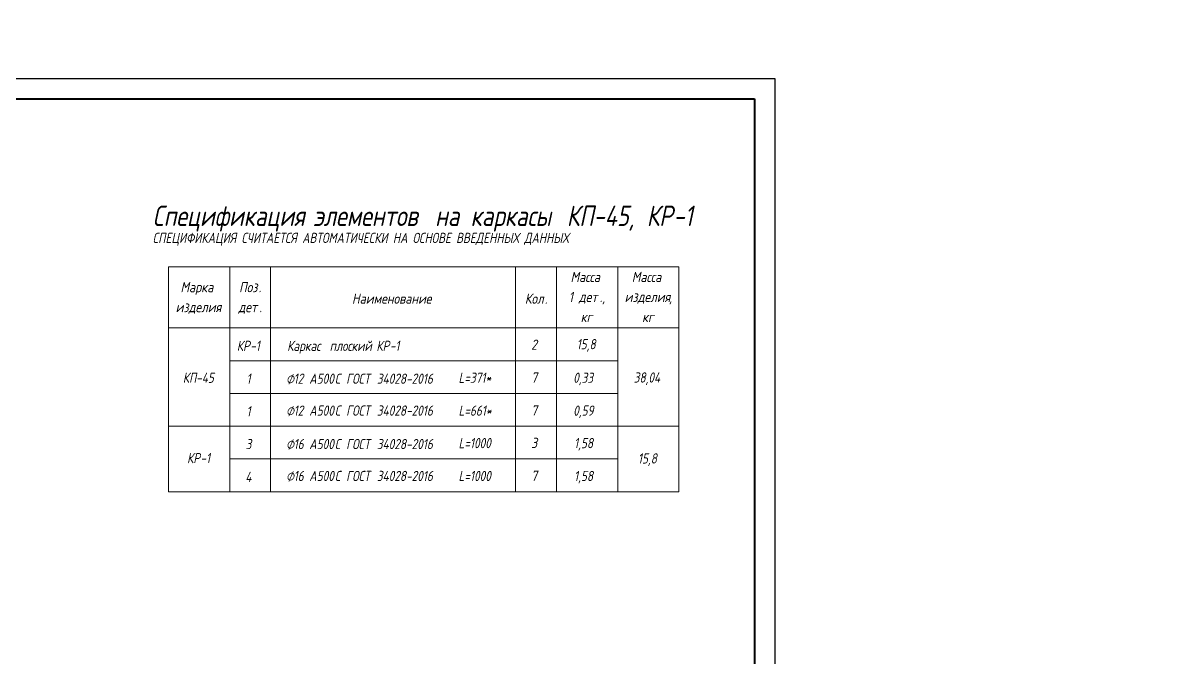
# Paper-space layout 'Layout1' of a CAD drawing. Header units: millimetres. Extents: x -632 to -19, y -328 to 372.
# Drawn here: x -358.2 to -80.6, y -141.7 to 13.7 of the extents above; entities that cross this region are included whole.
import ezdxf

# ---------------------------------------------------------------- set-up
doc = ezdxf.new("R2010")
doc.units = ezdxf.units.MM
doc.layers.add('AA_Vinoska', color=7, linetype='Continuous', lineweight=9)
doc.layers.add('Gen_Stamp', color=7, linetype='Continuous', lineweight=9)
doc.styles.add('ISOCPEUR_I_18', font='isocpeui.ttf', dxfattribs={"width": 0.8, "height": 2.5})
doc.styles.add('ISOCPEUR_I_19', font='isocpeui.ttf', dxfattribs={"width": 0.8, "height": 2.5})
doc.styles.add('ISOCPEUR_I_6', font='isocpeui.ttf', dxfattribs={"width": 0.8, "height": 5})
doc.styles.add('ISOCPEUR_I_7', font='isocpeui.ttf', dxfattribs={"width": 0.85, "height": 2.5})

# ---------------------------------------------------------------- blocks, each defined once
blk = doc.blocks.new('020_Основная надпись Форма 3_МСК Проект - КЖ-3604423-Каркасы пространственные КП-45_ КП-85')
at = {"layer": 'Gen_Stamp', "lineweight": 25}
for p, q in [((-420, 297), (0, 297)), ((0, 297), (0, 0))]:
    blk.add_line(p, q, dxfattribs=at)
at = {"layer": 'Gen_Stamp', "lineweight": 40}
for p, q in [((-400, 292), (-5, 292)), ((-5, 292), (-5, 5))]:
    blk.add_line(p, q, dxfattribs=at)

psp = doc.layouts.get("Layout1")

# ---------------------------------------------------------------- linework, layer by layer
at = {"layer": 'AA_Vinoska'}
for p, q in [((-322.51, -46.06), (-197.51, -46.06)), ((-322.51, -101.14), (-322.51, -46.06)), ((-307.51, -46.06), (-307.51, -101.14)), ((-297.51, -46.06), (-297.51, -101.14)), ((-237.51, -46.06), (-237.51, -101.14)), ((-227.51, -46.06), (-227.51, -101.14)), ((-212.51, -46.06), (-212.51, -101.14)), ((-197.51, -46.06), (-197.51, -101.14)), ((-322.51, -61.01), (-197.51, -61.01)), ((-307.51, -69.05), (-212.51, -69.05)), ((-307.51, -77.1), (-212.51, -77.1)), ((-322.51, -85.05), (-197.51, -85.05)), ((-307.51, -93.1), (-212.51, -93.1)), ((-197.51, -101.14), (-322.51, -101.14))]:
    psp.add_line(p, q, dxfattribs=at)

# ---------------------------------------------------------------- block references
at = {"layer": 'Gen_Stamp'}
psp.add_blockref('020_Основная надпись Форма 3_МСК Проект - КЖ-3604423-Каркасы пространственные КП-45_ КП-85', (-174, -297), dxfattribs=at)

# ---------------------------------------------------------------- texts
at = {"layer": 'AA_Vinoska', "attachment_point": 1}
for s, insert, char_height, width, style in [('Спецификация', (-326.38, -31.09), 5, 44.638, 'ISOCPEUR_I_6'), ('\\fISOCPEUR|b0|i1|c204|p34|;\\W.8; ', (-289.55, -31.09), 5, 3.0143, 'ISOCPEUR_I_6'), ('элементов', (-287.06, -31.09), 5, 33.1578, 'ISOCPEUR_I_6'), ('\\fISOCPEUR|b0|i1|c204|p34|;\\W.8; ', (-259.71, -31.09), 5, 3.0143, 'ISOCPEUR_I_6'), ('на', (-257.22, -31.09), 5, 7.5038, 'ISOCPEUR_I_6'), ('\\fISOCPEUR|b0|i1|c204|p34|;\\W.8; ', (-251.03, -31.09), 5, 3.0143, 'ISOCPEUR_I_6'), ('каркасы', (-248.54, -31.09), 5, 25.5257, 'ISOCPEUR_I_6'), ('\\fISOCPEUR|b0|i1|c204|p34|;\\W.8; ', (-227.48, -31.09), 5, 3.0143, 'ISOCPEUR_I_6'), ('КП', (-224.99, -31.09), 5, 7.9527, 'ISOCPEUR_I_6'), ('-45, ', (-218.43, -31.09), 5, 15.7772, 'ISOCPEUR_I_6'), ('КР', (-205.41, -31.09), 5, 7.9527, 'ISOCPEUR_I_6'), ('-1', (-198.85, -31.09), 5, 6.0287, 'ISOCPEUR_I_6'), ('Марка', (-319.58, -49.8), 2.5, 10.4259, 'ISOCPEUR_I_7'), ('Поз', (-305.23, -49.8), 2.5, 5.7922, 'ISOCPEUR_I_7'), ('Масса', (-224.06, -47.3), 2.5, 9.8808, 'ISOCPEUR_I_7'), ('Масса', (-209.06, -47.3), 2.5, 9.8808, 'ISOCPEUR_I_7'), ('\\fISOCPEUR|b0|i1|c204|p34|;\\W.85;.', (-300.45, -49.8), 2.5, 0.8177, 'ISOCPEUR_I_7'), ('Наименование', (-277.59, -52.61), 2.5, 23.7139, 'ISOCPEUR_I_7'), ('Кол', (-235.25, -52.61), 2.5, 5.9285, 'ISOCPEUR_I_7'), ('1 ', (-224.51, -52.19), 2.5, 2.9983, 'ISOCPEUR_I_7'), ('изделия', (-210.81, -52.19), 2.5, 13.2198, 'ISOCPEUR_I_7'), ('изделия', (-320.77, -54.69), 2.5, 13.2198, 'ISOCPEUR_I_7'), ('дет', (-305.39, -54.69), 2.5, 6.2011, 'ISOCPEUR_I_7'), ('\\fISOCPEUR|b0|i1|c204|p34|;\\W.85;.', (-230.36, -52.61), 2.5, 0.8177, 'ISOCPEUR_I_7'), ('дет', (-222.03, -52.19), 2.5, 6.2011, 'ISOCPEUR_I_7'), ('.,', (-216.92, -52.19), 2.5, 1.7717, 'ISOCPEUR_I_7'), ('\\fISOCPEUR|b0|i1|c204|p34|;\\W.85;,', (-199.9, -52.19), 2.5, 0.954, 'ISOCPEUR_I_7'), ('\\fISOCPEUR|b0|i1|c204|p34|;\\W.85;.', (-300.28, -54.69), 2.5, 0.8177, 'ISOCPEUR_I_7'), ('кг', (-221.58, -57.09), 2.5, 3.816, 'ISOCPEUR_I_7'), ('кг', (-206.53, -57.09), 2.5, 3.816, 'ISOCPEUR_I_7'), ('15,8', (-222.56, -63.76), 2.5, 5.7721, 'ISOCPEUR_I_18'), ('КР', (-305.79, -64.17), 2.5, 3.9764, 'ISOCPEUR_I_18'), ('-1', (-302.51, -64.17), 2.5, 3.0785, 'ISOCPEUR_I_18'), ('Каркас', (-293.46, -64.17), 2.5, 11.0954, 'ISOCPEUR_I_18'), ('\\fISOCPEUR|b0|i1|c204|p34|;\\W.8; ', (-284.31, -64.17), 2.5, 1.5392, 'ISOCPEUR_I_18'), ('плоский', (-283.04, -64.17), 2.5, 12.3139, 'ISOCPEUR_I_18'), ('\\fISOCPEUR|b0|i1|c204|p34|;\\W.8; ', (-272.88, -64.17), 2.5, 1.5392, 'ISOCPEUR_I_18'), ('КР', (-271.61, -64.17), 2.5, 3.9764, 'ISOCPEUR_I_18'), ('-1', (-268.33, -64.17), 2.5, 3.0785, 'ISOCPEUR_I_18'), ('\\fISOCPEUR|b0|i1|c204|p34|;\\W.85;2', (-233.72, -63.89), 2.5, 1.908, 'ISOCPEUR_I_7'), ('КП', (-319.01, -71.98), 2.5, 3.9764, 'ISOCPEUR_I_18'), ('-45', (-315.73, -71.98), 2.5, 5.5797, 'ISOCPEUR_I_18'), ('L=371*', (-251.49, -71.98), 2.5, 10.454, 'ISOCPEUR_I_18'), ('\\fISOCPEUR|b0|i1|c204|p34|;\\W.85;7', (-233.72, -71.93), 2.5, 1.908, 'ISOCPEUR_I_7'), ('0,33', (-223.4, -71.98), 2.5, 6.2852, 'ISOCPEUR_I_18'), ('38,04', (-208.59, -71.92), 2.5, 8.2734, 'ISOCPEUR_I_18'), ('\\fISOCPEUR|b0|i1|c204|p34|;\\W.8;1', (-303.41, -72.21), 2.5, 1.2827, 'ISOCPEUR_I_18'), ('\\fISOCPEUR|b0|i1|c254|p34|;\\W.8;⌀', (-293.72, -72.21), 2.5, 2.2447, 'ISOCPEUR_I_19'), ('12 ', (-291.87, -72.21), 2.5, 4.6177, 'ISOCPEUR_I_18'), ('\\fISOCPEUR|b0|i1|c204|p34|;\\W.8;А', (-288.06, -72.21), 2.5, 2.2447, 'ISOCPEUR_I_18'), ('500', (-286.21, -72.21), 2.5, 5.3873, 'ISOCPEUR_I_18'), ('\\fISOCPEUR|b0|i1|c204|p34|;\\W.8;С', (-281.76, -72.21), 2.5, 1.7958, 'ISOCPEUR_I_18'), ('\\fISOCPEUR|b0|i1|c204|p34|;\\W.8; ', (-280.28, -72.21), 2.5, 1.5392, 'ISOCPEUR_I_18'), ('ГОСТ', (-279.01, -72.21), 2.5, 7.5679, 'ISOCPEUR_I_18'), (' 34028-2016', (-272.77, -72.21), 2.5, 19.1764, 'ISOCPEUR_I_18'), ('\\fISOCPEUR|b0|i1|c204|p34|;\\W.8;1', (-303.41, -80.17), 2.5, 1.2827, 'ISOCPEUR_I_18'), ('\\fISOCPEUR|b0|i1|c254|p34|;\\W.8;⌀', (-293.72, -80.02), 2.5, 2.2447, 'ISOCPEUR_I_19'), ('12 ', (-291.87, -80.02), 2.5, 4.6177, 'ISOCPEUR_I_18'), ('\\fISOCPEUR|b0|i1|c204|p34|;\\W.8;А', (-288.06, -80.02), 2.5, 2.2447, 'ISOCPEUR_I_18'), ('500', (-286.21, -80.02), 2.5, 5.3873, 'ISOCPEUR_I_18'), ('\\fISOCPEUR|b0|i1|c204|p34|;\\W.8;С', (-281.76, -80.02), 2.5, 1.7958, 'ISOCPEUR_I_18'), ('\\fISOCPEUR|b0|i1|c204|p34|;\\W.8; ', (-280.28, -80.02), 2.5, 1.5392, 'ISOCPEUR_I_18'), ('ГОСТ', (-279.01, -80.02), 2.5, 7.5679, 'ISOCPEUR_I_18'), (' 34028-2016', (-272.77, -80.02), 2.5, 19.1764, 'ISOCPEUR_I_18'), ('L=661*', (-251.49, -80.02), 2.5, 10.454, 'ISOCPEUR_I_18'), ('\\fISOCPEUR|b0|i1|c204|p34|;\\W.85;7', (-233.72, -79.97), 2.5, 1.908, 'ISOCPEUR_I_7'), ('0,59', (-223.4, -80.02), 2.5, 6.2852, 'ISOCPEUR_I_18'), ('\\fISOCPEUR|b0|i1|c204|p34|;\\W.8;3', (-303.62, -88.21), 2.5, 1.7958, 'ISOCPEUR_I_18'), ('\\fISOCPEUR|b0|i1|c254|p34|;\\W.8;⌀', (-293.72, -88.21), 2.5, 2.2447, 'ISOCPEUR_I_19'), ('16 ', (-291.87, -88.21), 2.5, 4.6177, 'ISOCPEUR_I_18'), ('\\fISOCPEUR|b0|i1|c204|p34|;\\W.8;А', (-288.06, -88.21), 2.5, 2.2447, 'ISOCPEUR_I_18'), ('500', (-286.21, -88.21), 2.5, 5.3873, 'ISOCPEUR_I_18'), ('\\fISOCPEUR|b0|i1|c204|p34|;\\W.8;С', (-281.76, -88.21), 2.5, 1.7958, 'ISOCPEUR_I_18'), ('\\fISOCPEUR|b0|i1|c204|p34|;\\W.8; ', (-280.28, -88.21), 2.5, 1.5392, 'ISOCPEUR_I_18'), ('ГОСТ', (-279.01, -88.21), 2.5, 7.5679, 'ISOCPEUR_I_18'), (' 34028-2016', (-272.77, -88.21), 2.5, 19.1764, 'ISOCPEUR_I_18'), ('L=1000', (-251.49, -87.98), 2.5, 10.2616, 'ISOCPEUR_I_18'), ('\\fISOCPEUR|b0|i1|c204|p34|;\\W.85;3', (-233.72, -87.93), 2.5, 1.908, 'ISOCPEUR_I_7'), ('1,58', (-223.19, -87.98), 2.5, 5.7721, 'ISOCPEUR_I_18'), ('КР', (-317.97, -91.65), 2.5, 3.9764, 'ISOCPEUR_I_18'), ('-1', (-314.69, -91.65), 2.5, 3.0785, 'ISOCPEUR_I_18'), ('15,8', (-207.56, -91.73), 2.5, 5.7721, 'ISOCPEUR_I_18'), ('\\fISOCPEUR|b0|i1|c204|p34|;\\W.8;4', (-303.7, -96.25), 2.5, 1.9882, 'ISOCPEUR_I_18'), ('\\fISOCPEUR|b0|i1|c254|p34|;\\W.8;⌀', (-293.72, -96.02), 2.5, 2.2447, 'ISOCPEUR_I_19'), ('16 ', (-291.87, -96.02), 2.5, 4.6177, 'ISOCPEUR_I_18'), ('\\fISOCPEUR|b0|i1|c204|p34|;\\W.8;А', (-288.06, -96.02), 2.5, 2.2447, 'ISOCPEUR_I_18'), ('500', (-286.21, -96.02), 2.5, 5.3873, 'ISOCPEUR_I_18'), ('\\fISOCPEUR|b0|i1|c204|p34|;\\W.8;С', (-281.76, -96.02), 2.5, 1.7958, 'ISOCPEUR_I_18'), ('\\fISOCPEUR|b0|i1|c204|p34|;\\W.8; ', (-280.28, -96.02), 2.5, 1.5392, 'ISOCPEUR_I_18'), ('ГОСТ', (-279.01, -96.02), 2.5, 7.5679, 'ISOCPEUR_I_18'), (' 34028-2016', (-272.77, -96.02), 2.5, 19.1764, 'ISOCPEUR_I_18'), ('L=1000', (-251.49, -96.02), 2.5, 10.2616, 'ISOCPEUR_I_18'), ('\\fISOCPEUR|b0|i1|c204|p34|;\\W.85;7', (-233.72, -95.97), 2.5, 1.908, 'ISOCPEUR_I_7'), ('1,58', (-223.19, -96.02), 2.5, 5.7721, 'ISOCPEUR_I_18')]:
    psp.add_mtext(s, dxfattribs=dict(at, insert=insert, char_height=char_height, width=width, style=style))
at = {"layer": 'AA_Vinoska', "color": 1, "insert": (-326.38, -37.75), "char_height": 2.5, "width": 112.3961, "attachment_point": 1, "style": 'ISOCPEUR_I_18'}
psp.add_mtext('СПЕЦИФИКАЦИЯ СЧИТАЕТСЯ АВТОМАТИЧЕСКИ НА ОСНОВЕ ВВЕДЕННЫХ ДАННЫХ', dxfattribs=at)
at = {"layer": 'Gen_Stamp', "char_height": 2.5, "width": 1.6354, "attachment_point": 1, "style": 'ISOCPEUR_I_7'}
for insert in [(-107.83, 13.68), (-80.61, 13.68)]:
    psp.add_mtext('\\fISOCPEUR|b0|i1|c204|p34|;\\W.85; ', dxfattribs=dict(at, insert=insert))

doc.saveas('drawing.dxf')
